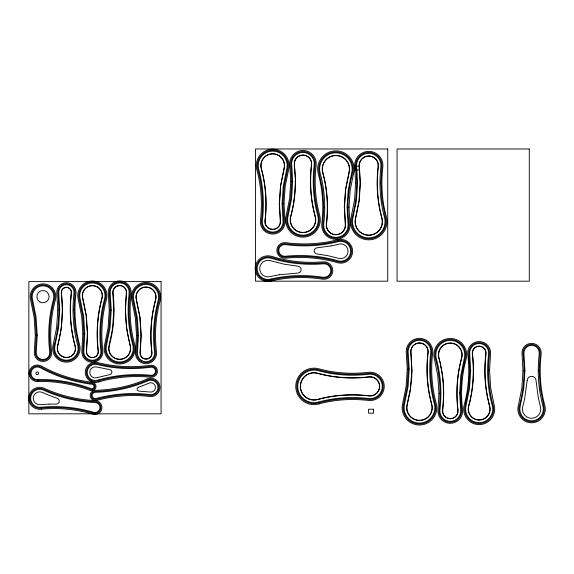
<?xml version="1.0" encoding="UTF-8"?>
<svg xmlns="http://www.w3.org/2000/svg" width="574" height="574" viewBox="0 0 574 574"><rect width="100%" height="100%" fill="white"/><g stroke="black" fill="none" stroke-linecap="round" stroke-linejoin="round"><path stroke-width="0.86" d="M411.96 371.156L410.998 352.594A8.524 8.524 0 0 1 412.814 346.273L413.022 346.036A8.524 8.524 0 0 1 419.192 343.087L419.931 343.094A8.524 8.524 0 0 1 424.803 344.96L425.069 345.182A8.524 8.524 0 0 1 427.939 352.594C425.922 369.871 426.984 387.565 431.612 404.361A12.592 12.592 0 0 1 419.465 420.297A12.592 12.592 0 0 1 407.325 404.361L410.123 391.683L411.68 378.295L411.953 371.543L410.79 352.615A8.732 8.732 0 0 1 419.465 342.872A8.732 8.732 0 0 1 428.147 352.615C426.13 369.871 427.192 387.536 431.813 404.304A12.807 12.807 0 0 1 419.465 420.512A12.807 12.807 0 0 1 407.124 404.304L410.403 388.533L411.745 371.844M297.626 157.089L297.361 157.312A8.524 8.524 0 0 0 294.491 164.724L295.194 177.136M138.384 387.242L138.75 387.113A135.005 135.005 0 0 0 148.931 383.145A4.664 4.664 0 0 1 155.418 386.747A4.664 4.664 0 0 1 150.223 392.042L138.815 391.102A2.016 2.016 0 0 1 138.262 387.285L138.32 387.263M488.897 403.752L489.557 406.234A10.784 10.784 0 0 1 479.154 419.881A10.784 10.784 0 0 1 468.757 406.234C473.45 389.215 474.526 371.285 472.488 353.778A6.716 6.716 0 0 1 479.154 346.287A6.716 6.716 0 0 1 485.826 353.778C483.882 371.249 484.643 389.33 489.758 406.177A10.992 10.992 0 0 1 479.154 420.089A10.992 10.992 0 0 1 468.556 406.177C473.241 389.186 474.318 371.285 472.28 353.799A6.924 6.924 0 0 1 479.154 346.079A6.924 6.924 0 0 1 486.034 353.799C484.112 370.295 484.958 387.163 488.998 403.285M440.358 363.328L439.01 357.975A11.688 11.688 0 0 1 450.281 343.18A11.688 11.688 0 0 1 461.553 357.975C456.89 374.879 455.821 392.695 457.851 410.087A7.62 7.62 0 0 1 450.281 418.589A7.62 7.62 0 0 1 442.712 410.087C444.305 395.192 444.197 379.651 440.552 365.164L440.308 364.06M440.753 365.121L438.809 358.033A11.903 11.903 0 0 1 450.281 342.972A11.903 11.903 0 0 1 461.754 358.033C457.098 374.908 456.029 392.695 458.052 410.066A7.828 7.828 0 0 1 450.281 418.798A7.828 7.828 0 0 1 442.504 410.066C444.219 395.314 443.716 380.268 440.667 365.717M61.303 292.948C63.37 310.663 62.272 328.802 57.529 346.014A9.184 9.184 0 0 0 66.383 357.638A9.184 9.184 0 0 0 75.237 346.014C70.494 328.802 69.397 310.663 71.463 292.948A5.116 5.116 0 0 0 66.383 287.244A5.116 5.116 0 0 0 61.303 292.948M295.065 173.958L294.29 164.745A8.732 8.732 0 0 1 302.964 155.002A8.732 8.732 0 0 1 311.639 164.745C309.623 182.001 310.685 199.666 315.305 216.434A12.807 12.807 0 0 1 302.964 232.642A12.807 12.807 0 0 1 290.616 216.434C294.484 202.873 295.524 188.516 295.309 174.618M295.423 177.797C295.761 190.826 294.283 203.921 290.817 216.491A12.592 12.592 0 0 0 302.964 232.427A12.592 12.592 0 0 0 315.104 216.491C310.477 199.695 309.415 182.001 311.431 164.724A8.524 8.524 0 0 0 309.616 158.402L309.408 158.166A8.524 8.524 0 0 0 303.237 155.217L302.555 155.224A8.524 8.524 0 0 0 297.626 157.089M73.946 309.666L75.094 327.732L78.595 345.096A12.664 12.664 0 0 1 66.383 361.118A12.664 12.664 0 0 1 54.171 345.096C58.799 328.306 59.861 310.62 57.845 293.35A8.596 8.596 0 0 1 66.383 283.764A8.596 8.596 0 0 1 74.921 293.35L73.946 309.666M82.85 333.932L81.888 350.499A10.54 10.54 0 0 0 92.364 362.259A10.54 10.54 0 0 0 102.832 350.499C100.845 333.48 101.885 316.044 106.448 299.499A14.615 14.615 0 0 0 92.364 281.009A14.615 14.615 0 0 0 78.272 299.499L81.716 316.59L82.85 333.932M84.794 333.925L83.826 350.728A8.596 8.596 0 0 0 92.364 360.314A8.596 8.596 0 0 0 100.895 350.728C98.879 333.458 99.941 315.765 104.568 298.982A12.664 12.664 0 0 0 92.364 282.953A12.664 12.664 0 0 0 80.152 298.982L83.646 316.339L84.794 333.925M87.37 333.925L86.38 351.023A6.02 6.02 0 0 0 92.364 357.738A6.02 6.02 0 0 0 98.341 351.023C96.288 333.422 97.372 315.406 102.086 298.301A10.088 10.088 0 0 0 92.364 285.529A10.088 10.088 0 0 0 82.634 298.301L86.2 316.001L87.37 333.925M110.316 309.953L109.182 327.517L105.738 344.615A14.472 14.472 0 0 0 119.693 362.926A14.472 14.472 0 0 0 133.649 344.615C129.078 328.048 128.038 310.599 130.025 293.558A10.404 10.404 0 0 0 119.693 281.956A10.404 10.404 0 0 0 109.354 293.558L110.316 309.953M125.376 309.666L126.538 327.984L130.09 345.591A10.784 10.784 0 0 1 119.693 359.238A10.784 10.784 0 0 1 109.29 345.591C113.989 328.572 115.065 310.642 113.021 293.135A6.716 6.716 0 0 1 119.693 285.644A6.716 6.716 0 0 1 126.366 293.135L125.376 309.666M136.504 335.359L135.543 351.934A10.54 10.54 0 0 0 146.018 363.694A10.54 10.54 0 0 0 156.487 351.934C154.499 334.907 155.54 317.472 160.103 300.927A14.615 14.615 0 0 0 146.018 282.437A14.615 14.615 0 0 0 131.927 300.927L135.371 318.025L136.504 335.359M138.449 335.359L137.48 352.156A8.596 8.596 0 0 0 146.018 361.742A8.596 8.596 0 0 0 154.55 352.156C152.541 334.886 153.595 317.2 158.223 300.41A12.664 12.664 0 0 0 146.018 284.388A12.664 12.664 0 0 0 133.807 300.41L137.308 317.766L138.449 335.359M141.025 335.352L140.034 352.45A6.02 6.02 0 0 0 146.018 359.166A6.02 6.02 0 0 0 151.995 352.45C149.943 334.857 151.027 316.834 155.741 299.728A10.088 10.088 0 0 0 146.018 286.964A10.088 10.088 0 0 0 136.289 299.728L139.855 317.436L141.025 335.352M279.287 203.72L280.27 220.832A7.62 7.62 0 0 1 272.7 229.327A7.62 7.62 0 0 1 265.131 220.832C267.161 203.433 266.092 185.617 261.428 168.713A11.688 11.688 0 0 1 272.7 153.918A11.688 11.688 0 0 1 283.972 168.713L280.507 185.761L279.287 203.72M279.502 203.72L280.478 220.803A7.828 7.828 0 0 1 272.7 229.535A7.828 7.828 0 0 1 264.923 220.803C266.953 203.44 265.884 185.646 261.227 168.77A11.903 11.903 0 0 1 272.7 153.71A11.903 11.903 0 0 1 284.173 168.77L280.708 185.789L279.502 203.72M282.071 203.727L283.032 220.509A10.404 10.404 0 0 1 272.7 232.111A10.404 10.404 0 0 1 262.368 220.509C264.356 203.469 263.308 186.012 258.745 169.452A14.472 14.472 0 0 1 272.7 151.134A14.472 14.472 0 0 1 286.656 169.452L283.262 186.134L282.071 203.727M282.975 203.67L283.936 220.402A11.308 11.308 0 0 1 272.7 233.015A11.308 11.308 0 0 1 261.464 220.402C263.444 203.476 262.411 186.141 257.87 169.696A15.376 15.376 0 0 1 272.7 150.23A15.376 15.376 0 0 1 287.531 169.696L284.159 186.256L282.975 203.67M284.022 203.734L284.969 220.28A12.355 12.355 0 0 1 272.7 234.063A12.355 12.355 0 0 1 260.431 220.28C262.39 203.49 261.364 186.292 256.865 169.969A16.424 16.424 0 0 1 272.7 149.19A16.424 16.424 0 0 1 288.535 169.969L285.192 186.392L284.022 203.734M290.738 181.327L289.648 198.389L286.254 215.236A17.328 17.328 0 0 0 302.964 237.162A17.328 17.328 0 0 0 319.668 215.236C315.198 199.027 314.186 181.944 316.131 165.269A13.259 13.259 0 0 0 302.964 150.481A13.259 13.259 0 0 0 289.791 165.269L290.738 181.327M291.779 181.255L290.652 198.719L287.265 215.515A16.287 16.287 0 0 0 302.964 236.115A16.287 16.287 0 0 0 318.663 215.515C314.157 199.178 313.131 181.958 315.097 165.147A12.212 12.212 0 0 0 302.964 151.529A12.212 12.212 0 0 0 290.831 165.147L291.779 181.255M292.683 181.319L291.578 198.64L288.134 215.752A15.376 15.376 0 0 0 302.964 235.211A15.376 15.376 0 0 0 317.788 215.752C313.253 199.3 312.22 181.965 314.193 165.039A11.315 11.315 0 0 0 314.208 162.542L314.157 162.148A11.315 11.315 0 0 0 305.827 152.799L305.504 152.72A11.315 11.315 0 0 0 291.757 162.148L291.721 162.485A11.315 11.315 0 0 0 291.721 165.039L292.683 181.319M323.815 207.243L322.868 223.673A13.116 13.116 0 0 0 335.898 238.303A13.116 13.116 0 0 0 348.927 223.673C346.983 206.977 347.995 189.879 352.472 173.649A17.191 17.191 0 0 0 335.898 151.902A17.191 17.191 0 0 0 319.331 173.649L322.681 190.202L323.815 207.243M344.3 207.114L345.268 224.097A9.428 9.428 0 0 1 335.898 234.615A9.428 9.428 0 0 1 326.534 224.097C328.536 206.934 327.481 189.355 322.882 172.674A13.503 13.503 0 0 1 335.898 155.59A13.503 13.503 0 0 1 348.913 172.674L345.476 189.614L344.3 207.114M344.508 207.185L345.476 224.075A9.636 9.636 0 0 1 335.898 234.823A9.636 9.636 0 0 1 326.326 224.075C328.328 206.934 327.273 189.384 322.681 172.731A13.711 13.711 0 0 1 335.898 155.382A13.711 13.711 0 0 1 349.114 172.731L345.706 189.499L344.508 207.185M347.083 207.192L348.031 223.774A12.212 12.212 0 0 1 335.898 237.399A12.212 12.212 0 0 1 323.765 223.774C325.731 206.97 324.705 189.75 320.199 173.413A16.287 16.287 0 0 1 335.898 152.806A16.287 16.287 0 0 1 351.597 173.413L348.253 189.843L347.083 207.192M349.028 207.2L349.968 223.551A14.163 14.163 0 0 1 335.898 239.344A14.163 14.163 0 0 1 321.835 223.551C323.765 206.992 322.76 190.03 318.319 173.929A18.232 18.232 0 0 1 335.898 150.854A18.232 18.232 0 0 1 353.476 173.929L350.19 190.102L349.028 207.2M355.629 183.034L354.524 200.24L351.18 216.771A18.232 18.232 0 0 0 368.759 239.846A18.232 18.232 0 0 0 386.338 216.771C381.904 200.678 380.899 183.709 382.829 167.149A14.163 14.163 0 0 0 368.759 151.357A14.163 14.163 0 0 0 354.696 167.149L355.629 183.034M357.58 183.027L356.454 200.498L353.06 217.288A16.287 16.287 0 0 0 368.759 237.894A16.287 16.287 0 0 0 384.465 217.288C379.959 200.95 378.933 183.73 380.892 166.926A12.212 12.212 0 0 0 368.759 153.301A12.212 12.212 0 0 0 356.633 166.926L357.58 183.027M360.156 183.027L359.008 200.835L355.543 217.977A13.711 13.711 0 0 0 368.759 235.318A13.711 13.711 0 0 0 381.983 217.977C377.383 201.316 376.336 183.766 378.338 166.625A9.636 9.636 0 0 0 368.759 155.877A9.636 9.636 0 0 0 359.188 166.625L360.156 183.027M360.364 183.027L359.216 200.857L355.744 218.027A13.503 13.503 0 0 0 368.759 235.11A13.503 13.503 0 0 0 381.782 218.027C377.175 201.345 376.128 183.766 378.13 166.603A9.428 9.428 0 0 0 368.759 156.085A9.428 9.428 0 0 0 359.396 166.603L360.364 183.027M380.849 182.762L381.918 200.017L385.333 217.051A17.191 17.191 0 0 1 368.759 238.798A17.191 17.191 0 0 1 352.192 217.051C356.662 200.821 357.681 183.723 355.729 167.027A13.116 13.116 0 0 1 368.759 152.397A13.116 13.116 0 0 1 381.789 167.027L380.849 182.762M407.239 369.19L406.148 386.259L402.761 403.106A17.328 17.328 0 0 0 419.465 425.033A17.328 17.328 0 0 0 436.175 403.106C431.705 386.898 430.687 369.814 432.638 353.139A13.259 13.259 0 0 0 419.465 338.351A13.259 13.259 0 0 0 406.299 353.139L407.239 369.19M408.286 369.125L407.16 386.589L403.766 403.386A16.287 16.287 0 0 0 419.465 423.985A16.287 16.287 0 0 0 435.171 403.386C430.665 387.048 429.639 369.828 431.598 353.017A12.212 12.212 0 0 0 419.465 339.399A12.212 12.212 0 0 0 407.339 353.017L408.286 369.125M409.19 369.19L408.085 386.51L404.641 403.622A15.376 15.376 0 0 0 419.465 423.081A15.376 15.376 0 0 0 434.296 403.622C429.761 387.17 428.728 369.835 430.701 352.91A11.315 11.315 0 0 0 430.715 350.413L430.672 350.075A11.315 11.315 0 0 0 416.975 340.576L416.602 340.669A11.315 11.315 0 0 0 408.265 350.018L408.222 350.413A11.315 11.315 0 0 0 408.229 352.91L409.19 369.19M438.959 393.219L438.012 409.542A12.355 12.355 0 0 0 450.281 423.318A12.355 12.355 0 0 0 462.551 409.542C460.592 392.752 461.611 375.554 466.11 359.231A16.424 16.424 0 0 0 450.281 338.452A16.424 16.424 0 0 0 434.446 359.231L437.811 375.848L438.959 393.219M459.652 392.989L460.613 409.771A10.404 10.404 0 0 1 450.281 421.373A10.404 10.404 0 0 1 439.942 409.771C441.93 392.731 440.889 375.274 436.326 358.714A14.472 14.472 0 0 1 450.281 340.396A14.472 14.472 0 0 1 464.237 358.714L460.843 375.389L459.652 392.989M460.556 392.925L461.51 409.664A11.308 11.308 0 0 1 450.281 422.277A11.308 11.308 0 0 1 439.045 409.664C441.019 392.738 439.985 375.403 435.451 358.951A15.376 15.376 0 0 1 450.281 339.492A15.376 15.376 0 0 1 465.105 358.951L461.74 375.511L460.556 392.925M469.783 370.596L468.649 388.16L465.198 405.258A14.472 14.472 0 0 0 479.154 423.569A14.472 14.472 0 0 0 493.109 405.258C488.546 388.691 487.505 371.242 489.493 354.201A10.404 10.404 0 0 0 479.154 342.599A10.404 10.404 0 0 0 468.822 354.201L469.783 370.596M539.158 370.309L540.299 388.376L543.8 405.732A12.664 12.664 0 0 1 531.589 421.761A12.664 12.664 0 0 1 519.377 405.732C524.012 388.95 525.067 371.263 523.058 353.993A8.596 8.596 0 0 1 531.589 344.407A8.596 8.596 0 0 1 540.127 353.993L539.158 370.309M35.294 335.116L34.318 351.754A8.732 8.732 0 0 0 42.993 361.491A8.732 8.732 0 0 0 51.667 351.754C49.658 334.498 50.713 316.834 55.341 300.066A12.807 12.807 0 0 0 42.993 283.857A12.807 12.807 0 0 0 30.652 300.066L34.103 317.092L35.294 335.116M36.334 335.116L35.358 351.876A7.692 7.692 0 0 0 42.993 360.45A7.692 7.692 0 0 0 50.634 351.876C48.603 334.491 49.673 316.683 54.329 299.786A11.76 11.76 0 0 0 42.993 284.905A11.76 11.76 0 0 0 31.656 299.786L35.136 316.956L36.334 335.116M37.238 335.116L36.255 351.977A6.788 6.788 0 0 0 42.993 359.546A6.788 6.788 0 0 0 49.73 351.977C47.692 334.477 48.768 316.554 53.461 299.549A10.856 10.856 0 0 0 42.993 285.809A10.856 10.856 0 0 0 32.524 299.549L36.033 316.834L37.238 335.116M57.773 310.01L56.611 327.804L53.167 344.816A13.711 13.711 0 0 0 66.383 362.165A13.711 13.711 0 0 0 79.599 344.816C75.007 328.163 73.953 310.606 75.955 293.472A9.636 9.636 0 0 0 66.383 282.717A9.636 9.636 0 0 0 56.812 293.472L57.773 310.01M59.725 310.01L58.541 328.063L55.047 345.333A11.76 11.76 0 0 0 66.383 360.214A11.76 11.76 0 0 0 77.72 345.333C73.063 328.436 71.994 310.627 74.017 293.242A7.692 7.692 0 0 0 66.383 284.668A7.692 7.692 0 0 0 58.742 293.242L59.725 310.01M62.509 310.06L61.318 328.314L57.73 346.072A8.976 8.976 0 0 0 66.383 357.43A8.976 8.976 0 0 0 75.036 346.072C70.279 328.83 69.189 310.663 71.255 292.927A4.908 4.908 0 0 0 66.383 287.452A4.908 4.908 0 0 0 61.511 292.927L62.509 310.06M83.89 334.147L82.921 350.621A9.5 9.5 0 0 0 92.364 361.218A9.5 9.5 0 0 0 101.799 350.621C99.797 333.465 100.845 315.894 105.444 299.219A13.568 13.568 0 0 0 92.364 282.049A13.568 13.568 0 0 0 79.277 299.219L82.742 316.353L83.89 334.147M87.578 334.075L86.588 351.044A5.812 5.812 0 0 0 92.364 357.53A5.812 5.812 0 0 0 98.132 351.044C96.073 333.422 97.164 315.37 101.885 298.243A9.88 9.88 0 0 0 92.364 285.737A9.88 9.88 0 0 0 82.835 298.243L86.365 315.664L87.578 334.075M109.275 310.139L108.106 327.718L104.726 344.335A15.52 15.52 0 0 0 119.693 363.973A15.52 15.52 0 0 0 134.653 344.335C130.126 327.905 129.093 310.584 131.066 293.68A11.444 11.444 0 0 0 119.693 280.908A11.444 11.444 0 0 0 108.321 293.68L109.275 310.139M111.227 310.139L110.036 327.976L106.606 344.852A13.568 13.568 0 0 0 119.693 362.022A13.568 13.568 0 0 0 132.773 344.852C128.174 328.177 127.127 310.606 129.128 293.45A9.5 9.5 0 0 0 119.693 282.86A9.5 9.5 0 0 0 110.258 293.45L111.227 310.139M113.796 310.139L112.59 328.321L109.089 345.534A10.992 10.992 0 0 0 119.693 359.446A10.992 10.992 0 0 0 130.291 345.534C125.606 328.543 124.529 310.642 126.567 293.156A6.924 6.924 0 0 0 119.693 285.436A6.924 6.924 0 0 0 112.813 293.156L113.796 310.139M137.545 335.575L136.583 352.056A9.5 9.5 0 0 0 146.018 362.646A9.5 9.5 0 0 0 155.454 352.056C153.452 334.893 154.499 317.329 159.098 300.654A13.568 13.568 0 0 0 146.018 283.484A13.568 13.568 0 0 0 132.931 300.654L136.397 317.788L137.545 335.575M141.233 335.503L140.243 352.479A5.812 5.812 0 0 0 146.018 358.958A5.812 5.812 0 0 0 151.787 352.479C149.728 334.85 150.819 316.805 155.54 299.671A9.88 9.88 0 0 0 146.018 287.172A9.88 9.88 0 0 0 136.49 299.671L140.02 317.092L141.233 335.503M470.687 370.782L469.503 388.62L466.074 405.495A13.568 13.568 0 0 0 479.154 422.665A13.568 13.568 0 0 0 492.241 405.495C487.642 388.82 486.587 371.249 488.589 354.093A9.5 9.5 0 0 0 479.154 343.503A9.5 9.5 0 0 0 469.719 354.093L470.687 370.782M489.572 370.029L490.655 387.694L494.121 404.979A15.52 15.52 0 0 1 479.154 424.616A15.52 15.52 0 0 1 464.194 404.979C468.728 388.548 469.754 371.227 467.788 354.323A11.444 11.444 0 0 1 479.154 341.552A11.444 11.444 0 0 1 490.526 354.323L489.572 370.029M522.986 370.653L521.816 388.447L518.372 405.459A13.711 13.711 0 0 0 531.589 422.808A13.711 13.711 0 0 0 544.805 405.459C540.213 388.799 539.165 371.249 541.167 354.115A9.636 9.636 0 0 0 531.589 343.36A9.636 9.636 0 0 0 522.017 354.115L522.986 370.653M524.93 370.653L523.746 388.706L520.252 405.976A11.76 11.76 0 0 0 531.589 420.857A11.76 11.76 0 0 0 542.932 405.976C538.269 389.079 537.199 371.27 539.23 353.885A7.692 7.692 0 0 0 531.589 345.311A7.692 7.692 0 0 0 523.954 353.885L524.93 370.653M527.162 380.605L524.636 398.801A130.033 130.033 0 0 1 522.735 406.657A9.184 9.184 0 0 0 531.589 418.281A9.184 9.184 0 0 0 540.45 406.657A130.212 130.212 0 0 1 538.34 397.811L536.001 380.311A4.434 4.434 0 0 0 531.438 376.336A4.434 4.434 0 0 0 527.162 380.605M147.123 378.998C130.764 386.166 112.97 389.854 95.141 390.342A5.116 5.116 0 0 0 90.226 396.189A5.116 5.116 0 0 0 96.597 400.401C113.831 395.816 131.941 394.302 149.656 396.526A9.184 9.184 0 0 0 159.895 386.101A9.184 9.184 0 0 0 147.123 378.998M147.54 379.959C131.059 387.177 113.128 390.894 95.169 391.389A4.068 4.068 0 0 0 91.259 396.038A4.068 4.068 0 0 0 96.332 399.389C113.695 394.776 131.941 393.247 149.792 395.493A8.144 8.144 0 0 0 158.862 386.252A8.144 8.144 0 0 0 147.54 379.959M147.898 380.784C131.317 388.053 113.272 391.791 95.198 392.293A3.164 3.164 0 0 0 92.149 395.909A3.164 3.164 0 0 0 96.095 398.514C113.573 393.872 131.934 392.336 149.9 394.596A7.24 7.24 0 0 0 157.965 386.381A7.24 7.24 0 0 0 147.898 380.784M97.58 377.534L96.927 377.728A5.568 5.568 0 0 1 89.774 372.504A5.568 5.568 0 0 1 96.705 366.994L109.641 369.599A2.511 2.511 0 0 1 109.742 374.592L97.58 377.534M98.305 380.01L97.666 380.196A8.144 8.144 0 0 1 87.198 372.562A8.144 8.144 0 0 1 97.343 364.497C114.778 368.924 133.075 369.649 150.876 367.202A4.068 4.068 0 0 1 155.497 371.148A4.068 4.068 0 0 1 151.041 375.288C133.376 373.595 115.36 375.016 98.305 380.01M98.398 380.921L97.924 381.064A9.048 9.048 0 0 1 86.294 372.576A9.048 9.048 0 0 1 97.558 363.622C114.886 368.02 133.068 368.738 150.747 366.305A4.972 4.972 0 0 1 156.401 371.134A4.972 4.972 0 0 1 150.955 376.185C133.347 374.499 115.388 375.927 98.398 380.921M98.85 381.875L98.219 382.062A10.088 10.088 0 0 1 85.253 372.598A10.088 10.088 0 0 1 97.817 362.61C115.015 366.973 133.053 367.683 150.61 365.272A6.02 6.02 0 0 1 157.441 371.113A6.02 6.02 0 0 1 150.854 377.226C133.433 375.561 115.668 376.96 98.85 381.875M317.931 399.303L317.573 399.404A13.503 13.503 0 0 1 300.489 386.388A13.503 13.503 0 0 1 317.573 373.373C334.255 377.972 351.833 379.027 368.996 377.025A9.428 9.428 0 0 1 379.514 386.388A9.428 9.428 0 0 1 368.996 395.751C351.955 393.764 334.506 394.79 317.931 399.303M317.982 399.511L317.63 399.604A13.711 13.711 0 0 1 300.281 386.388A13.711 13.711 0 0 1 317.63 373.172C334.283 377.764 351.84 378.818 368.974 376.817A9.636 9.636 0 0 1 379.723 386.388A9.636 9.636 0 0 1 368.974 395.96C351.962 393.979 334.534 394.998 317.982 399.511M318.663 401.994L318.312 402.087A16.287 16.287 0 0 1 297.705 386.388A16.287 16.287 0 0 1 318.312 370.689C334.649 375.195 351.869 376.221 368.68 374.255A12.212 12.212 0 0 1 382.298 386.388A12.212 12.212 0 0 1 368.68 398.521C351.984 396.569 334.893 397.567 318.663 401.994M319.015 402.833L318.548 402.962A17.191 17.191 0 0 1 296.801 386.388A17.191 17.191 0 0 1 318.548 369.814C334.778 374.291 351.876 375.303 368.573 373.358A13.116 13.116 0 0 1 383.202 386.388A13.116 13.116 0 0 1 368.573 399.418C352.034 397.488 335.101 398.464 319.015 402.833M319.517 403.78L318.828 403.967A18.232 18.232 0 0 1 295.754 386.388A18.232 18.232 0 0 1 318.828 368.809C334.929 373.251 351.891 374.255 368.451 372.318A14.163 14.163 0 0 1 384.25 386.388A14.163 14.163 0 0 1 368.451 400.458C352.127 398.55 335.41 399.497 319.517 403.78M337.734 239.731C320.794 244.137 302.986 244.947 285.651 242.666A7.828 7.828 0 0 0 276.812 250.314A7.828 7.828 0 0 0 285.429 258.221C302.821 256.442 320.593 257.776 337.404 262.677A11.903 11.903 0 0 0 352.623 251.419A11.903 11.903 0 0 0 337.734 239.731M338 240.743C320.923 245.184 302.986 246.002 285.515 243.699A6.788 6.788 0 0 0 277.852 250.329A6.788 6.788 0 0 0 285.321 257.181C302.85 255.394 320.758 256.736 337.691 261.672A10.856 10.856 0 0 0 351.582 251.405A10.856 10.856 0 0 0 338 240.743M338.229 241.618C321.038 246.088 302.986 246.913 285.4 244.596A5.883 5.883 0 0 0 278.756 250.343A5.883 5.883 0 0 0 285.228 256.277C302.871 254.483 320.895 255.832 337.95 260.804A9.952 9.952 0 0 0 350.678 251.39A9.952 9.952 0 0 0 338.229 241.618M271.036 279.036L270.49 279.165A10.856 10.856 0 0 1 257.13 268.23A10.856 10.856 0 0 1 271.222 258.243C288.055 263.523 305.928 265.224 323.492 263.789A6.788 6.788 0 0 1 330.818 270.784A6.788 6.788 0 0 1 323.026 277.264C305.791 274.637 288.033 275.054 271.036 279.036M271.244 279.918L270.706 280.047A11.76 11.76 0 0 1 256.226 268.194A11.76 11.76 0 0 1 271.488 257.382C288.213 262.627 305.971 264.313 323.42 262.885A7.692 7.692 0 0 1 331.722 270.82A7.692 7.692 0 0 1 322.889 278.153C305.763 275.549 288.126 275.965 271.244 279.918M271.48 280.93L270.942 281.059A12.807 12.807 0 0 1 255.179 268.158A12.807 12.807 0 0 1 271.803 256.384C288.399 261.586 306.021 263.258 323.334 261.844A8.732 8.732 0 0 1 332.769 270.856A8.732 8.732 0 0 1 322.732 279.186C305.741 276.603 288.241 277.012 271.48 280.93M331.004 245.894L316.489 247.918A3.085 3.085 0 0 0 316.403 253.866L327.912 255.688L338.667 258.329A7.376 7.376 0 0 0 348.102 251.355A7.376 7.376 0 0 0 338.875 244.108A131.812 131.812 0 0 1 331.004 245.894M279.545 274.738L278.871 274.853A131.116 131.116 0 0 0 269.895 276.661A8.28 8.28 0 0 1 259.699 268.316A8.28 8.28 0 0 1 270.447 260.704L284.202 264.198L298.329 266.243A3.451 3.451 0 0 1 298.093 273.066L279.545 274.738M41.12 407.246L40.625 407.296A9.048 9.048 0 0 1 30.774 396.813A9.048 9.048 0 0 1 43.502 390.09C59.71 397.617 77.447 401.685 95.277 402.561A4.979 4.979 0 0 1 99.933 408.351A4.979 4.979 0 0 1 93.648 412.311C76.658 407.404 58.742 405.481 41.12 407.246M41.213 408.15L40.718 408.2A9.952 9.952 0 0 1 29.877 396.663A9.952 9.952 0 0 1 43.882 389.272C59.99 396.749 77.605 400.788 95.32 401.664A5.883 5.883 0 0 1 100.823 408.501A5.883 5.883 0 0 1 93.397 413.18C76.514 408.301 58.72 406.392 41.213 408.15M41.314 409.19L40.826 409.24A10.992 10.992 0 0 1 28.851 396.491A10.992 10.992 0 0 1 44.32 388.325C60.306 395.744 77.791 399.755 95.37 400.616A6.924 6.924 0 0 1 101.856 408.674A6.924 6.924 0 0 1 93.11 414.184C76.356 409.341 58.691 407.447 41.314 409.19M49.127 404.125L48.467 404.146A132.716 132.716 0 0 0 40.359 404.735A6.472 6.472 0 0 1 33.314 397.237A6.472 6.472 0 0 1 42.419 392.429A132.938 132.938 0 0 0 51.029 396.06L57.436 398.313A2.978 2.978 0 0 1 56.482 404.053L49.127 404.125M37.941 379.572L37.497 379.586A6.336 6.336 0 0 1 31.154 371.758A6.336 6.336 0 0 1 40.381 367.719C56.309 376.58 74.024 382.047 92.091 384.271A2.26 2.26 0 0 1 94.014 387.048A2.26 2.26 0 0 1 91.029 388.634C74.103 382.363 56.008 379.084 37.941 379.572M38.028 380.476L37.525 380.49A7.24 7.24 0 0 1 30.271 371.543A7.24 7.24 0 0 1 40.826 366.93C56.647 375.733 74.254 381.165 92.199 383.375A3.164 3.164 0 0 1 94.889 387.263A3.164 3.164 0 0 1 90.714 389.488C73.917 383.26 55.958 379.995 38.028 380.476M37.992 381.516L37.554 381.531A8.28 8.28 0 0 1 29.26 371.299A8.28 8.28 0 0 1 41.328 366.018C57.034 374.757 74.512 380.146 92.328 382.334A4.212 4.212 0 0 1 95.901 387.507A4.212 4.212 0 0 1 90.355 390.464C73.659 384.279 55.814 381.036 37.992 381.516M387.73 148.967L255.509 148.967L255.509 281.188L387.73 281.188L387.73 148.967M529.285 148.967L397.065 148.967L397.065 281.188L529.285 281.188L529.285 148.967M359.317 166.101L354.919 166.101L354.919 170.04L359.317 170.04L359.317 166.101M161.072 281.604L28.858 281.604L28.858 413.818L161.072 413.818L161.072 281.604M373.531 409.226L368.58 409.226L368.58 413.165L373.531 413.165L373.531 409.226M36.578 374.442A1.392 1.392 0 0 0 38.695 373.287A1.392 1.392 0 0 0 36.643 372.031A1.392 1.392 0 0 0 36.578 374.442M39.915 301.967A6.135 6.135 0 0 0 49.127 296.679A6.135 6.135 0 0 0 39.936 291.348A6.135 6.135 0 0 0 39.915 301.967"/></g></svg>
